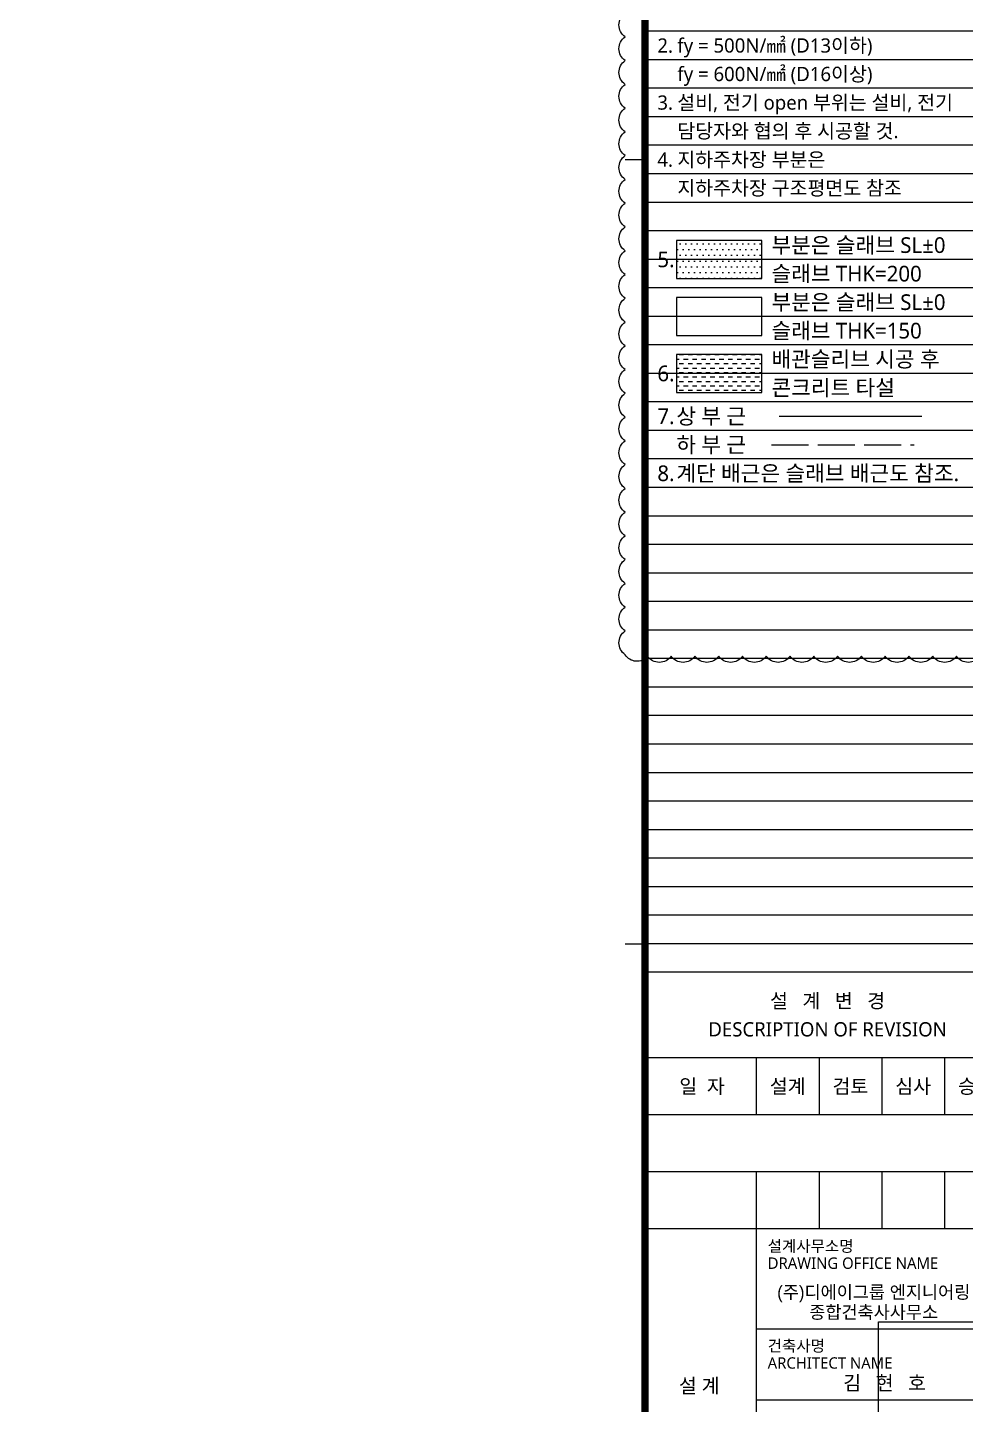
# Model space of a CAD drawing. Header units: millimetres. Extents: x 350420 to 672135, y -312840 to -44390.
# Drawn here: x 597627 to 607490, y -67056 to -52571 of the extents above; entities that cross this region are included whole.
import ezdxf
from ezdxf.enums import TextEntityAlignment as Align
from ezdxf.xclip import XClip

# ---------------------------------------------------------------- set-up
doc = ezdxf.new("R2010")
doc.units = ezdxf.units.MM
doc.header["$LTSCALE"] = 65
doc.header["$XCLIPFRAME"] = 0
for name, pattern in [('FORM_고양장항A-1BL-S-성능$0$HID', [2.3, 1.5, -0.8]), ('HID2', [7.5, 6, -1.5]), ('XS-지하주차장$0$HID', [2.3, 1.5, -0.8])]:
    doc.linetypes.add(name, pattern=pattern)
for name, color, linetype, plot in [('211119', 40, 'Continuous', False), ('FORM_고양장항A-1BL-S-성능$0$DEFPOINT', 144, 'Continuous', False), ('XS-지하주차장$0$1215', 181, 'XS-지하주차장$0$HID', False), ('XS-지하주차장$0$DEFPOINT', 144, 'Continuous', False)]:
    doc.layers.add(name, color=color, linetype=linetype, plot=plot)
for name, color, linetype in [('BAR-B', 2, 'HID2'), ('BAR-T', 2, 'Continuous'), ('DASH', 8, 'Continuous'), ('DOT', 7, 'Continuous'), ('FORM_고양장항A-1BL-S-성능$0$FORM', 7, 'Continuous'), ('FORM_고양장항A-1BL-S-성능$0$FTEXT', 3, 'Continuous'), ('FORM_고양장항A-1BL-S-성능$0$시흥장현 A-9BL(건축폼)$0$FORM TEXT', 7, 'Continuous'), ('LEADER', 7, 'Continuous')]:
    doc.layers.add(name, color=color, linetype=linetype)
doc.layers.add('TEXT', color=3, linetype='Continuous', lineweight=9)
doc.styles.add('FORM_고양장항A-1BL-S-성능$0$맑은고딕', font='malgun.ttf')
doc.styles.add('FORM_고양장항A-1BL-S-성능$0$시흥장현 A-9BL(건축폼)$0$FORM-의정부고산(건축)$0$돋움', font='Dotum.ttf')
doc.styles.add('맑은고딕', font='malgun.ttf')
picture_1 = doc.add_image_def('image1.jpg', size_in_pixel=(2126, 2126))

# ---------------------------------------------------------------- blocks, each defined once
blk = doc.blocks.new('XS-지하주차장')
at = {"layer": 'XS-지하주차장$0$1215'}
blk.add_line((672735, 143847), (724964, -23852), dxfattribs=at)
at = {"layer": 'XS-지하주차장$0$DEFPOINT'}
blk.add_line((684565, 144615), (655065, 144615), dxfattribs=at)
blk = doc.blocks.new('FORM_고양장항A-1BL-S-성능')
at = {"layer": 'FORM_고양장항A-1BL-S-성능$0$DEFPOINT', "linetype": 'FORM_고양장항A-1BL-S-성능$0$HID'}
for p, q in [((820, 457), (757, 457)), ((820, 447), (757, 447)), ((820, 437), (757, 437)), ((820, 427), (757, 427)), ((820, 417), (757, 417)), ((820, 407), (757, 407)), ((820, 397), (757, 397)), ((820, 387), (757, 387)), ((820, 377), (757, 377)), ((820, 367), (757, 367)), ((820, 357), (757, 357)), ((820, 347), (757, 347)), ((820, 337), (757, 337)), ((820, 327), (757, 327)), ((820, 317), (757, 317)), ((820, 307), (757, 307)), ((820, 297), (757, 297))]:
    blk.add_line(p, q, dxfattribs=at)
at = {"layer": 'FORM_고양장항A-1BL-S-성능$0$DEFPOINT', "color": 1}
for p, q in [((753, 434.5), (756, 434.5)), ((753, 297), (756, 297))]:
    blk.add_line(p, q, dxfattribs=at)
at = {"layer": 'FORM_고양장항A-1BL-S-성능$0$FORM'}
for p, q in [((820, 452), (757, 452)), ((820, 442), (757, 442)), ((820, 432), (757, 432)), ((820, 422), (757, 422)), ((820, 412), (757, 412)), ((820, 402), (757, 402)), ((820, 392), (757, 392)), ((820, 382), (757, 382)), ((820, 372), (757, 372)), ((820, 362), (757, 362)), ((820, 352), (757, 352)), ((820, 342), (757, 342)), ((820, 332), (757, 332)), ((820, 322), (757, 322)), ((820, 312), (757, 312)), ((820, 302), (757, 302)), ((820, 292), (757, 292)), ((820, 292), (757, 292)), ((820, 277), (757, 277)), ((776, 277), (776, 267)), ((787, 277), (787, 267)), ((798, 277), (798, 267)), ((809, 277), (809, 267)), ((820, 267), (757, 267)), ((820, 257), (757, 257)), ((776, 257), (776, 247)), ((787, 257), (787, 247)), ((798, 257), (798, 247)), ((809, 257), (809, 247)), ((820, 247), (757, 247)), ((776, 247), (776, 187)), ((776, 229.5), (820, 229.5)), ((820, 217), (776, 217))]:
    blk.add_line(p, q, dxfattribs=at)
for points in [[(25, 573), (25, 21), (757, 21), (757, 573)], [(26, 572), (26, 22), (756, 22), (756, 572)], [(757, 572), (757, 22), (820, 22), (820, 572)]]:
    blk.add_lwpolyline(points, close=True, dxfattribs=at)
at = {"layer": 'FORM_고양장항A-1BL-S-성능$0$FORM', "const_width": 1}
blk.add_lwpolyline([(25.5, 572.5), (25.5, 21.5), (756.5, 21.5), (756.5, 572.5)], close=True, dxfattribs=at)
at = {"layer": 'FORM_고양장항A-1BL-S-성능$0$FTEXT', "style": 'FORM_고양장항A-1BL-S-성능$0$맑은고딕'}
for s, p in [('설   계   변   경', (788.5, 287)), ('DESCRIPTION OF REVISION', (788.5, 282)), ('일  자', (766.5, 272)), ('설계', (781.5, 272)), ('검토', (792.5, 272)), ('심사', (803.5, 272)), ('승인', (814.5, 272)), ('설 계', (766, 219.5)), ('김   현   호', (798.5, 220))]:
    blk.add_text(s, height=2.5, dxfattribs=at).set_placement(p, align=Align.MIDDLE_CENTER)
for s, p in [('설계사무소명', (778, 244)), ('DRAWING OFFICE NAME', (778, 241)), ('건축사명', (778, 226.5)), ('ARCHITECT NAME', (778, 223.5))]:
    blk.add_text(s, height=2, dxfattribs=at).set_placement(p, align=Align.MIDDLE_LEFT)
at = {"layer": 'FORM_고양장항A-1BL-S-성능$0$시흥장현 A-9BL(건축폼)$0$FORM TEXT', "color": 3, "style": 'FORM_고양장항A-1BL-S-성능$0$시흥장현 A-9BL(건축폼)$0$FORM-의정부고산(건축)$0$돋움'}
for s, p in [('(주)디에이그룹 엔지니어링', (796.59, 235.91)), ('종합건축사사무소', (796.59, 232.41))]:
    blk.add_text(s, height=2.25, dxfattribs=at).set_placement(p, align=Align.MIDDLE_CENTER)
at = {"color": 7, "true_color": 0xffffff}
image = blk.add_image(picture_1, insert=(797.45, 194.73), size_in_units=(36, 36), dxfattribs=at)
image.dxf.flags = 7

msp = doc.modelspace()

# ---------------------------------------------------------------- hatches: boundary and pattern name
at = {"layer": 'DASH'}
h = msp.add_hatch(dxfattribs=at)
h.set_pattern_fill('DASH', color=256, scale=375, style=0)
h.set_pattern_definition([(0, (-411208.92, -103075), (46.875, 46.875), [46.875, -46.875])])
h.paths.add_polyline_path([(604450, -56010), (604450, -56410), (605350, -56410), (605350, -56010)])
at = {"layer": 'DOT'}
h = msp.add_hatch(dxfattribs=at)
h.set_pattern_fill('DOTS', color=256, scale=60, style=0)
h.set_pattern_definition([(0, (416060, 110092.5), (30, 60), [0, -60])])
h.paths.add_polyline_path([(604450, -54810), (604450, -55210), (605350, -55210), (605350, -54810)])

# ---------------------------------------------------------------- linework, layer by layer
at = {"layer": '211119'}
msp.add_lwpolyline([(607645.5, -59184.8, -0.5205671), (607395.5, -59184.8, -0.5205671), (607145.5, -59184.8, -0.5205671), (606895.5, -59184.8, -0.5205671), (606645.5, -59184.8, -0.5205671), (606395.5, -59184.8, -0.5205671), (606145.5, -59184.8, -0.5205671), (605895.5, -59184.8, -0.5205671), (605645.5, -59184.8, -0.5205671), (605395.5, -59184.8, -0.5205671), (605145.5, -59184.8, -0.5205671), (604895.5, -59184.8, -0.5205671), (604645.5, -59184.8, -0.5205671), (604395.5, -59184.8, -0.5205671), (604145.5, -59184.8, -0.5205671), (603911.5, -59168.9, -0.5205671), (603911.5, -58918.9, -0.5205671), (603911.5, -58668.9, -0.5205671), (603911.5, -58418.9, -0.5205671), (603911.5, -58168.9, -0.5205671), (603911.5, -57918.9, -0.5205671), (603911.5, -57668.9, -0.5205671), (603911.5, -57418.9, -0.5205671), (603911.5, -57168.9, -0.5205671), (603911.5, -56918.9, -0.5205671), (603911.5, -56668.9, -0.5205671), (603911.5, -56418.9, -0.5205671), (603911.5, -56168.9, -0.5205671), (603911.5, -55918.9, -0.5205671), (603911.5, -55668.9, -0.5205671), (603911.5, -55418.9, -0.5205671), (603911.5, -55168.9, -0.5205671), (603911.5, -54918.9, -0.5205671), (603911.5, -54668.9, -0.5205671), (603911.5, -54418.9, -0.5205671), (603911.5, -54168.9, -0.5205671), (603911.5, -53918.9, -0.5205671), (603911.5, -53668.9, -0.5205671), (603911.5, -53418.9, -0.5205671), (603911.5, -53168.9, -0.5205671), (603911.5, -52918.9, -0.5205671), (603911.5, -52668.9, -0.5205671), (603911.5, -52418.9, -0.5205671)], format="xyb", dxfattribs=at)
at = {"layer": 'BAR-B'}
msp.add_line((605450, -56960), (606950, -56960), dxfattribs=at)
at = {"layer": 'BAR-T'}
msp.add_line((605530, -56660), (607030, -56660), dxfattribs=at)
at = {"layer": 'LEADER'}
for points in [[(605350, -54810), (604450, -54810), (604450, -55210), (605350, -55210)], [(605350, -55410), (604450, -55410), (604450, -55810), (605350, -55810)], [(605350, -56010), (604450, -56010), (604450, -56410), (605350, -56410)]]:
    msp.add_lwpolyline(points, close=True, dxfattribs=at)

# ---------------------------------------------------------------- block references
at = {"xscale": 60, "yscale": 60, "zscale": 60}
msp.add_blockref('FORM_고양장항A-1BL-S-성능', (558730, -80030), dxfattribs=at)
ref = msp.add_blockref('XS-지하주차장', (-78140, -199800))
XClip(ref).set_block_clipping_path([(643469.9999999981, 130890.0000000019), (673429.9999999894, 145455.0000000002)])

# ---------------------------------------------------------------- texts
at = {"layer": 'TEXT', "style": '맑은고딕'}
for s, height, p in [('2.', 150, (604250, -52760)), ('fy = 500N/㎟ (D13이하)', 150, (604460, -52760)), ('fy = 600N/㎟ (D16이상)', 150, (604460, -53060)), ('3.', 150, (604250, -53360)), ('설비, 전기 open 부위는 설비, 전기', 150, (604460, -53360)), ('담당자와 협의 후 시공할 것.', 150, (604460, -53660)), ('4.', 150, (604250, -53960)), ('지하주차장 부분은', 150, (604460, -53960)), ('지하주차장 구조평면도 참조', 150, (604460, -54260)), ('부분은 슬래브 SL%%P0', 165, (605450, -54860)), ('5.', 165, (604250, -55010)), ('슬래브 THK=200', 165, (605450, -55160)), ('부분은 슬래브 SL%%P0', 165, (605450, -55460)), ('슬래브 THK=150', 165, (605450, -55760)), ('배관슬리브 시공 후', 165, (605450, -56060)), ('6.', 165, (604250, -56210)), ('콘크리트 타설', 165, (605450, -56360)), ('7.', 165, (604250, -56660)), ('상 부 근', 165, (604450, -56660)), ('하 부 근', 165, (604450, -56960)), ('8.', 165, (604250, -57260)), ('계단 배근은 슬래브 배근도 참조.', 165, (604450, -57260))]:
    msp.add_text(s, height=height, dxfattribs=at).set_placement(p, align=Align.MIDDLE_LEFT)

doc.saveas('drawing.dxf')
